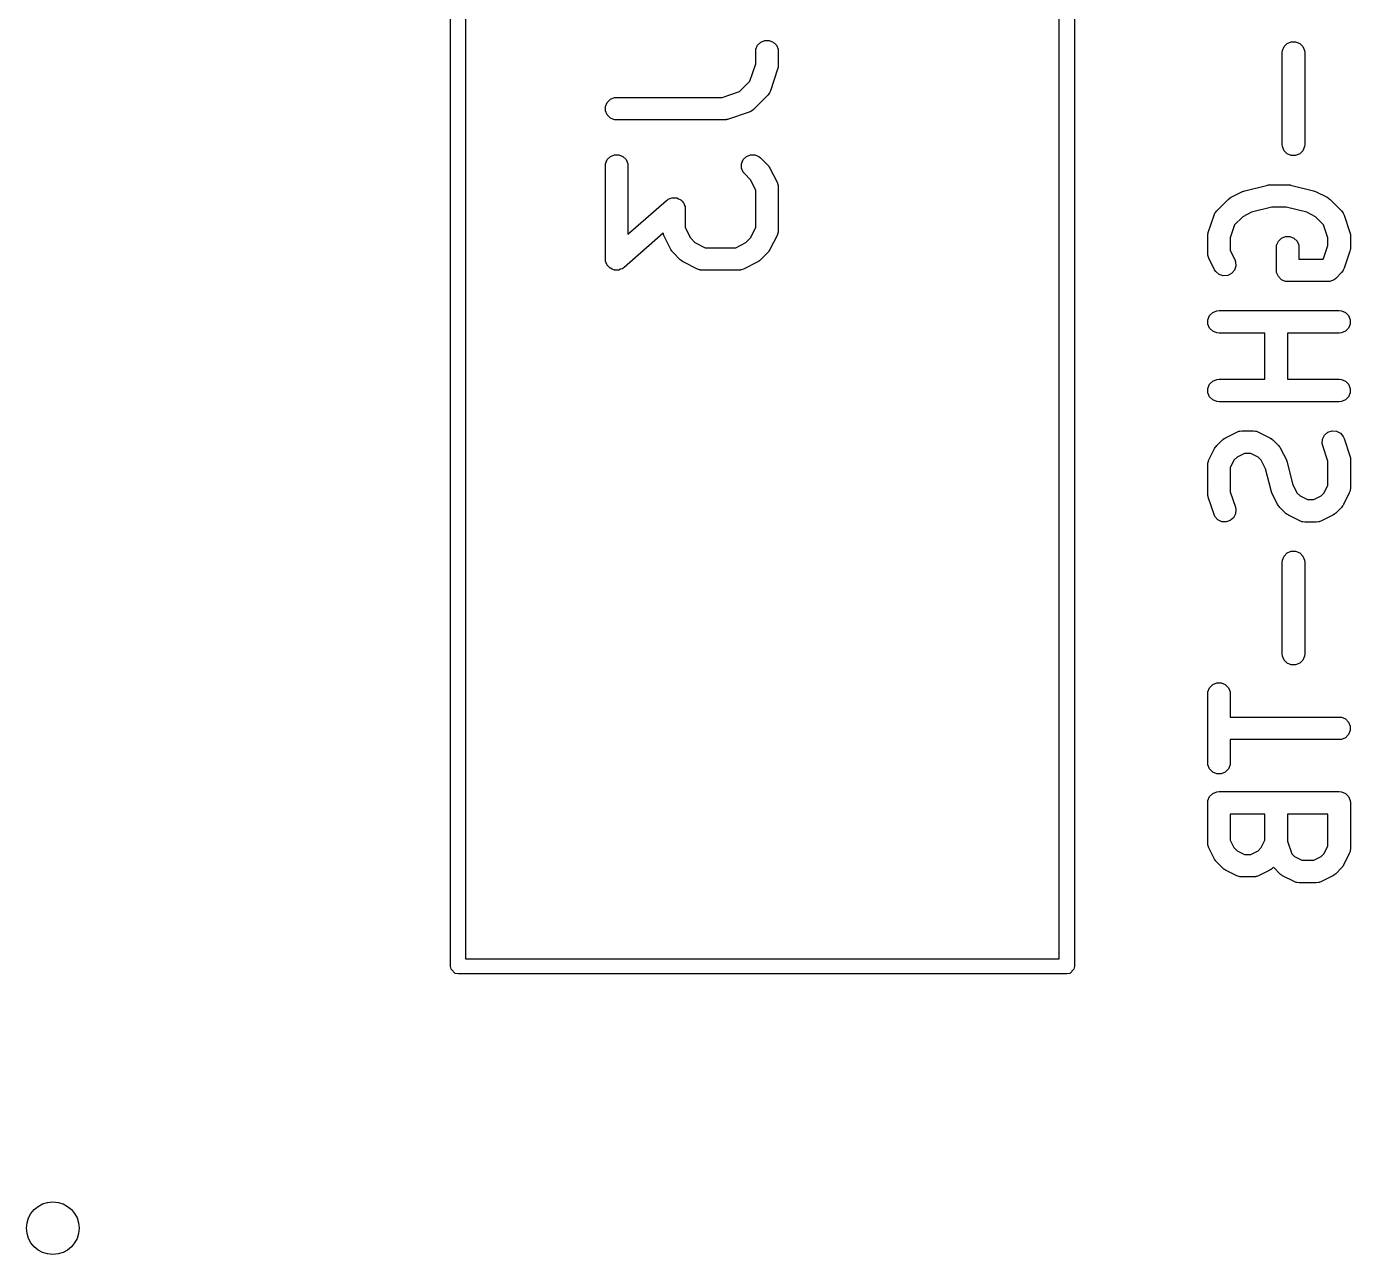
# Model space of a CAD drawing. Extents: x 5.35 to 6.56, y -4.55 to -3.35.
# Drawn here: x 6.2173 to 6.5641, y -4.5469 to -4.2252 of the extents above; entities that cross this region are included whole.
import ezdxf

# ---------------------------------------------------------------- set-up
doc = ezdxf.new("R2010")
doc.units = 0
doc.header["$MEASUREMENT"] = 0
doc.layers.add('BLACK', color=7, linetype='CONTINUOUS')

msp = doc.modelspace()

# ---------------------------------------------------------------- linework, layer by layer
at = {"layer": 'BLACK', "linetype": 'CONTINUOUS'}
for p, q in [((6.32839, -4.47146), (6.32839, -4.04823)), ((6.48783, -4.46949), (6.48783, -4.0502)), ((6.49177, -4.04823), (6.49177, -4.47146)), ((6.33232, -4.15752), (6.33232, -4.46949)), ((6.4083, -4.23172), (6.40836, -4.23114)), ((6.40836, -4.23114), (6.4088, -4.23008)), ((6.4088, -4.23008), (6.40961, -4.22927)), ((6.40961, -4.22927), (6.41068, -4.22882)), ((6.41068, -4.22882), (6.41183, -4.22882)), ((6.41183, -4.22882), (6.41289, -4.22927)), ((6.41289, -4.22927), (6.41371, -4.23008)), ((6.41371, -4.23008), (6.41415, -4.23114)), ((6.41415, -4.23114), (6.41421, -4.23172)), ((6.54626, -4.23152), (6.5467, -4.23046)), ((6.5467, -4.23046), (6.54751, -4.22964)), ((6.54751, -4.22964), (6.54858, -4.2292)), ((6.54858, -4.2292), (6.54973, -4.2292)), ((6.54973, -4.2292), (6.5508, -4.22964)), ((6.5508, -4.22964), (6.55161, -4.23046)), ((6.55161, -4.23046), (6.55205, -4.23152)), ((6.4083, -4.23499), (6.4083, -4.23172)), ((6.41421, -4.23172), (6.41421, -4.23547)), ((6.5462, -4.2321), (6.54626, -4.23152)), ((6.5462, -4.25609), (6.5462, -4.2321)), ((6.55205, -4.23152), (6.55211, -4.2321)), ((6.55211, -4.2321), (6.55211, -4.25609)), ((6.4068, -4.2395), (6.4083, -4.23499)), ((6.41405, -4.2364), (6.41218, -4.24203)), ((6.41412, -4.23612), (6.41405, -4.2364)), ((6.41415, -4.23605), (6.41412, -4.23612)), ((6.41416, -4.23594), (6.41415, -4.23605)), ((6.41418, -4.23584), (6.41416, -4.23594)), ((6.41421, -4.23547), (6.41418, -4.23576)), ((6.41418, -4.23576), (6.41418, -4.23584)), ((6.40403, -4.24226), (6.4068, -4.2395)), ((6.36899, -4.24614), (6.36943, -4.24508)), ((6.36943, -4.24508), (6.37024, -4.24426)), ((6.37024, -4.24426), (6.37131, -4.24382)), ((6.37131, -4.24382), (6.37188, -4.24377)), ((6.37188, -4.24377), (6.39952, -4.24377)), ((6.39952, -4.24377), (6.40403, -4.24226)), ((6.41147, -4.24318), (6.40772, -4.24693)), ((6.41183, -4.24274), (6.41147, -4.24318)), ((6.41187, -4.24264), (6.41183, -4.24274)), ((6.41194, -4.24256), (6.41187, -4.24264)), ((6.41218, -4.24203), (6.41194, -4.24256)), ((6.36899, -4.2473), (6.36899, -4.24614)), ((6.36943, -4.24836), (6.36899, -4.2473)), ((6.37024, -4.24917), (6.36943, -4.24836)), ((6.40656, -4.24765), (6.40094, -4.24952)), ((6.40709, -4.24741), (6.40656, -4.24765)), ((6.40717, -4.24734), (6.40709, -4.24741)), ((6.40727, -4.2473), (6.40717, -4.24734)), ((6.40772, -4.24693), (6.40727, -4.2473)), ((6.37131, -4.24962), (6.37024, -4.24917)), ((6.37188, -4.24967), (6.37131, -4.24962)), ((6.4, -4.24967), (6.37188, -4.24967)), ((6.4003, -4.24964), (6.4, -4.24967)), ((6.40037, -4.24965), (6.4003, -4.24964)), ((6.40048, -4.24963), (6.40037, -4.24965)), ((6.40058, -4.24962), (6.40048, -4.24963)), ((6.40065, -4.24959), (6.40058, -4.24962)), ((6.40094, -4.24952), (6.40065, -4.24959)), ((6.37024, -4.25926), (6.37131, -4.25882)), ((6.37131, -4.25882), (6.37246, -4.25882)), ((6.37246, -4.25882), (6.37352, -4.25926)), ((6.40586, -4.25926), (6.40693, -4.25882)), ((6.40693, -4.25882), (6.40808, -4.25882)), ((6.40808, -4.25882), (6.40914, -4.25926)), ((6.54626, -4.25667), (6.5462, -4.25609)), ((6.5467, -4.25773), (6.54626, -4.25667)), ((6.54751, -4.25855), (6.5467, -4.25773)), ((6.54858, -4.25899), (6.54751, -4.25855)), ((6.5508, -4.25855), (6.54973, -4.25899)), ((6.55161, -4.25773), (6.5508, -4.25855)), ((6.55205, -4.25667), (6.55161, -4.25773)), ((6.55211, -4.25609), (6.55205, -4.25667)), ((6.36893, -4.26172), (6.36899, -4.26114)), ((6.36893, -4.28609), (6.36893, -4.26172)), ((6.36899, -4.26114), (6.36943, -4.26008)), ((6.36943, -4.26008), (6.37024, -4.25926)), ((6.37352, -4.25926), (6.37434, -4.26008)), ((6.37434, -4.26008), (6.37478, -4.26114)), ((6.37478, -4.26114), (6.37484, -4.26172)), ((6.37484, -4.26172), (6.37484, -4.27958)), ((6.40461, -4.26114), (6.40505, -4.26008)), ((6.40461, -4.26229), (6.40461, -4.26114)), ((6.40505, -4.26336), (6.40461, -4.26229)), ((6.40505, -4.26008), (6.40586, -4.25926)), ((6.40914, -4.25926), (6.40959, -4.25963)), ((6.40959, -4.25963), (6.41147, -4.2615)), ((6.41147, -4.2615), (6.41165, -4.26173)), ((6.41165, -4.26173), (6.41171, -4.26178)), ((6.41171, -4.26178), (6.41177, -4.26187)), ((6.41177, -4.26187), (6.41183, -4.26195)), ((6.41183, -4.26195), (6.41186, -4.26202)), ((6.41186, -4.26202), (6.41202, -4.26227)), ((6.41202, -4.26227), (6.41389, -4.26602)), ((6.54973, -4.25899), (6.54858, -4.25899)), ((6.40542, -4.26381), (6.40505, -4.26336)), ((6.40695, -4.26534), (6.40542, -4.26381)), ((6.4083, -4.26804), (6.40695, -4.26534)), ((6.4083, -4.27789), (6.4083, -4.26804)), ((6.41389, -4.26602), (6.4141, -4.26656)), ((6.4141, -4.26656), (6.41411, -4.26667)), ((6.41411, -4.26667), (6.41415, -4.26677)), ((6.41415, -4.26677), (6.41421, -4.26734)), ((6.41421, -4.26734), (6.41421, -4.27859)), ((6.53284, -4.26995), (6.53584, -4.26845)), ((6.53584, -4.26845), (6.53588, -4.26843)), ((6.53588, -4.26843), (6.5359, -4.26842)), ((6.5359, -4.26842), (6.53614, -4.26833)), ((6.53614, -4.26833), (6.53638, -4.26824)), ((6.53638, -4.26824), (6.5364, -4.26824)), ((6.5364, -4.26824), (6.53644, -4.26823)), ((6.53644, -4.26823), (6.54244, -4.26673)), ((6.54244, -4.26673), (6.54254, -4.26671)), ((6.54254, -4.26671), (6.54258, -4.2667)), ((6.54258, -4.2667), (6.5428, -4.26667)), ((6.5428, -4.26667), (6.54301, -4.26664)), ((6.54301, -4.26664), (6.54306, -4.26665)), ((6.54306, -4.26665), (6.54316, -4.26664)), ((6.54316, -4.26664), (6.54766, -4.26664)), ((6.54766, -4.26664), (6.54776, -4.26665)), ((6.54776, -4.26665), (6.5478, -4.26664)), ((6.5478, -4.26664), (6.54801, -4.26667)), ((6.54801, -4.26667), (6.54823, -4.2667)), ((6.54823, -4.2667), (6.54827, -4.26671)), ((6.54827, -4.26671), (6.54837, -4.26673)), ((6.54837, -4.26673), (6.55437, -4.26823)), ((6.55437, -4.26823), (6.55441, -4.26824)), ((6.55441, -4.26824), (6.55443, -4.26824)), ((6.55443, -4.26824), (6.55467, -4.26833)), ((6.55467, -4.26833), (6.55492, -4.26842)), ((6.55492, -4.26842), (6.55493, -4.26843)), ((6.55493, -4.26843), (6.55497, -4.26845)), ((6.55497, -4.26845), (6.55797, -4.26995)), ((6.37484, -4.27958), (6.38494, -4.27074)), ((6.38494, -4.27074), (6.38519, -4.27057)), ((6.38519, -4.27057), (6.38524, -4.27051)), ((6.38524, -4.27051), (6.38529, -4.27049)), ((6.38529, -4.27049), (6.38541, -4.27041)), ((6.38541, -4.27041), (6.38586, -4.27025)), ((6.38586, -4.27025), (6.3863, -4.27007)), ((6.3863, -4.27007), (6.3864, -4.27007)), ((6.3864, -4.27007), (6.3865, -4.27004)), ((6.3865, -4.27004), (6.38698, -4.27007)), ((6.38698, -4.27007), (6.38746, -4.27007)), ((6.38746, -4.27007), (6.38755, -4.27011)), ((6.38755, -4.27011), (6.38765, -4.27011)), ((6.38765, -4.27011), (6.38808, -4.27033)), ((6.38808, -4.27033), (6.38852, -4.27051)), ((6.38852, -4.27051), (6.38859, -4.27058)), ((6.38859, -4.27058), (6.38868, -4.27063)), ((6.38868, -4.27063), (6.389, -4.27099)), ((6.389, -4.27099), (6.38934, -4.27133)), ((6.38934, -4.27133), (6.38937, -4.27142)), ((6.38937, -4.27142), (6.38944, -4.27149)), ((6.38944, -4.27149), (6.38959, -4.27195)), ((6.38959, -4.27195), (6.38978, -4.27239)), ((6.38978, -4.27239), (6.38979, -4.27253)), ((6.38979, -4.27253), (6.38981, -4.27258)), ((6.38981, -4.27258), (6.3898, -4.27266)), ((6.3898, -4.27266), (6.38983, -4.27297)), ((6.52907, -4.2735), (6.53207, -4.2705)), ((6.53207, -4.2705), (6.5323, -4.27032)), ((6.5323, -4.27032), (6.53235, -4.27026)), ((6.53235, -4.27026), (6.53244, -4.2702)), ((6.53244, -4.2702), (6.53252, -4.27014)), ((6.53252, -4.27014), (6.53259, -4.27011)), ((6.53259, -4.27011), (6.53284, -4.26995)), ((6.54352, -4.27254), (6.53819, -4.27388)), ((6.54729, -4.27254), (6.54352, -4.27254)), ((6.55262, -4.27388), (6.54729, -4.27254)), ((6.55797, -4.26995), (6.55822, -4.27011)), ((6.55822, -4.27011), (6.55829, -4.27014)), ((6.55829, -4.27014), (6.55838, -4.2702)), ((6.55838, -4.2702), (6.55846, -4.27026)), ((6.55846, -4.27026), (6.55852, -4.27032)), ((6.55852, -4.27032), (6.55874, -4.2705)), ((6.55874, -4.2705), (6.56174, -4.2735)), ((6.38983, -4.27297), (6.38983, -4.27789)), ((6.52686, -4.27916), (6.52836, -4.27466)), ((6.52836, -4.27466), (6.52859, -4.27413)), ((6.52859, -4.27413), (6.52866, -4.27405)), ((6.52866, -4.27405), (6.5287, -4.27395)), ((6.5287, -4.27395), (6.52907, -4.2735)), ((6.53591, -4.27502), (6.53374, -4.27719)), ((6.53819, -4.27388), (6.53591, -4.27502)), ((6.5549, -4.27502), (6.55262, -4.27388)), ((6.55707, -4.27719), (6.5549, -4.27502)), ((6.56174, -4.2735), (6.56211, -4.27395)), ((6.56211, -4.27395), (6.56215, -4.27405)), ((6.56215, -4.27405), (6.56222, -4.27413)), ((6.56222, -4.27413), (6.56245, -4.27466)), ((6.56245, -4.27466), (6.56395, -4.27916)), ((6.38404, -4.27938), (6.37383, -4.28831)), ((6.38424, -4.27991), (6.38404, -4.27938)), ((6.38983, -4.27789), (6.39118, -4.28059)), ((6.40695, -4.28059), (6.4083, -4.27789)), ((6.4141, -4.27937), (6.41389, -4.27991)), ((6.41411, -4.27926), (6.4141, -4.27937)), ((6.41415, -4.27917), (6.41411, -4.27926)), ((6.41421, -4.27859), (6.41415, -4.27917)), ((6.52673, -4.27972), (6.52675, -4.27962)), ((6.52673, -4.2798), (6.52673, -4.27972)), ((6.52675, -4.27962), (6.52676, -4.27951)), ((6.52676, -4.27951), (6.52679, -4.27944)), ((6.52679, -4.27944), (6.52686, -4.27916)), ((6.53374, -4.27719), (6.53261, -4.28057)), ((6.5582, -4.28057), (6.55707, -4.27719)), ((6.56395, -4.27916), (6.56402, -4.27944)), ((6.56402, -4.27944), (6.56405, -4.27951)), ((6.56405, -4.27951), (6.56406, -4.27962)), ((6.56406, -4.27962), (6.56408, -4.27972)), ((6.56408, -4.27972), (6.56408, -4.2798)), ((6.38611, -4.28366), (6.38424, -4.27991)), ((6.39118, -4.28059), (6.39238, -4.28179)), ((6.39238, -4.28179), (6.39508, -4.28314)), ((6.39508, -4.28314), (6.40306, -4.28314)), ((6.40306, -4.28314), (6.40575, -4.28179)), ((6.40575, -4.28179), (6.40695, -4.28059)), ((6.41389, -4.27991), (6.41202, -4.28366)), ((6.5267, -4.28009), (6.52673, -4.2798)), ((6.5267, -4.28459), (6.5267, -4.28009)), ((6.53261, -4.28057), (6.53261, -4.28389)), ((6.5447, -4.28309), (6.54476, -4.28251)), ((6.5447, -4.28909), (6.5447, -4.28309)), ((6.54476, -4.28251), (6.5452, -4.28145)), ((6.5452, -4.28145), (6.54601, -4.28063)), ((6.54601, -4.28063), (6.54708, -4.28019)), ((6.54708, -4.28019), (6.54823, -4.28019)), ((6.54823, -4.28019), (6.5493, -4.28063)), ((6.5493, -4.28063), (6.55011, -4.28145)), ((6.55011, -4.28145), (6.55055, -4.28251)), ((6.55055, -4.28251), (6.55061, -4.28309)), ((6.55061, -4.28309), (6.55061, -4.28614)), ((6.55707, -4.28599), (6.5582, -4.28261)), ((6.5582, -4.28261), (6.5582, -4.28057)), ((6.56408, -4.2798), (6.56411, -4.28009)), ((6.56411, -4.28309), (6.56408, -4.28338)), ((6.56411, -4.28009), (6.56411, -4.28309)), ((6.36896, -4.28639), (6.36893, -4.28609)), ((6.36895, -4.28647), (6.36896, -4.28639)), ((6.36897, -4.28652), (6.36895, -4.28647)), ((6.36899, -4.28667), (6.36897, -4.28652)), ((6.36917, -4.28711), (6.36899, -4.28667)), ((6.38627, -4.28391), (6.38611, -4.28366)), ((6.3863, -4.28398), (6.38627, -4.28391)), ((6.38637, -4.28406), (6.3863, -4.28398)), ((6.38642, -4.28415), (6.38637, -4.28406)), ((6.38648, -4.2842), (6.38642, -4.28415)), ((6.38667, -4.28443), (6.38648, -4.2842)), ((6.38854, -4.2863), (6.38667, -4.28443)), ((6.38877, -4.28649), (6.38854, -4.2863)), ((6.38882, -4.28655), (6.38877, -4.28649)), ((6.38891, -4.2866), (6.38882, -4.28655)), ((6.38899, -4.28667), (6.38891, -4.2866)), ((6.38906, -4.2867), (6.38899, -4.28667)), ((6.38931, -4.28686), (6.38906, -4.2867)), ((6.40907, -4.2867), (6.40882, -4.28686)), ((6.40914, -4.28667), (6.40907, -4.2867)), ((6.40922, -4.2866), (6.40914, -4.28667)), ((6.40931, -4.28655), (6.40922, -4.2866)), ((6.40936, -4.28649), (6.40931, -4.28655)), ((6.40959, -4.2863), (6.40936, -4.28649)), ((6.41147, -4.28443), (6.40959, -4.2863)), ((6.41165, -4.2842), (6.41147, -4.28443)), ((6.41171, -4.28415), (6.41165, -4.2842)), ((6.41177, -4.28406), (6.41171, -4.28415)), ((6.41183, -4.28398), (6.41177, -4.28406)), ((6.41186, -4.28391), (6.41183, -4.28398)), ((6.41202, -4.28366), (6.41186, -4.28391)), ((6.52676, -4.28517), (6.5267, -4.28459)), ((6.5268, -4.28526), (6.52676, -4.28517)), ((6.52681, -4.28537), (6.5268, -4.28526)), ((6.52702, -4.28591), (6.52681, -4.28537)), ((6.52852, -4.28891), (6.52702, -4.28591)), ((6.53261, -4.28389), (6.5338, -4.28627)), ((6.5338, -4.28627), (6.534, -4.28681)), ((6.55061, -4.28614), (6.55693, -4.28614)), ((6.55693, -4.28614), (6.55707, -4.28599)), ((6.56395, -4.28402), (6.56245, -4.28852)), ((6.56402, -4.28374), (6.56395, -4.28402)), ((6.56405, -4.28367), (6.56402, -4.28374)), ((6.56406, -4.28356), (6.56405, -4.28367)), ((6.56408, -4.28346), (6.56406, -4.28356)), ((6.56408, -4.28338), (6.56408, -4.28346)), ((6.36932, -4.28756), (6.36917, -4.28711)), ((6.36939, -4.28764), (6.36932, -4.28756)), ((6.36943, -4.28773), (6.36939, -4.28764)), ((6.36977, -4.28807), (6.36943, -4.28773)), ((6.37008, -4.28843), (6.36977, -4.28807)), ((6.37017, -4.28847), (6.37008, -4.28843)), ((6.37024, -4.28854), (6.37017, -4.28847)), ((6.37069, -4.28873), (6.37024, -4.28854)), ((6.37112, -4.28894), (6.37069, -4.28873)), ((6.37121, -4.28895), (6.37112, -4.28894)), ((6.37131, -4.28899), (6.37121, -4.28895)), ((6.37179, -4.28899), (6.37131, -4.28899)), ((6.37226, -4.28902), (6.37179, -4.28899)), ((6.37236, -4.28899), (6.37226, -4.28902)), ((6.37246, -4.28899), (6.37236, -4.28899)), ((6.3729, -4.2888), (6.37246, -4.28899)), ((6.37336, -4.28865), (6.3729, -4.2888)), ((6.37347, -4.28857), (6.37336, -4.28865)), ((6.37352, -4.28854), (6.37347, -4.28857)), ((6.37358, -4.28849), (6.37352, -4.28854)), ((6.37383, -4.28831), (6.37358, -4.28849)), ((6.39306, -4.28873), (6.38931, -4.28686)), ((6.3936, -4.28894), (6.39306, -4.28873)), ((6.39371, -4.28894), (6.3936, -4.28894)), ((6.3938, -4.28899), (6.39371, -4.28894)), ((6.39438, -4.28904), (6.3938, -4.28899)), ((6.40375, -4.28904), (6.39438, -4.28904)), ((6.40433, -4.28899), (6.40375, -4.28904)), ((6.40443, -4.28894), (6.40433, -4.28899)), ((6.40453, -4.28894), (6.40443, -4.28894)), ((6.40507, -4.28873), (6.40453, -4.28894)), ((6.40882, -4.28686), (6.40507, -4.28873)), ((6.52882, -4.2894), (6.52852, -4.28891)), ((6.52969, -4.29015), (6.52882, -4.2894)), ((6.53079, -4.29052), (6.52969, -4.29015)), ((6.53297, -4.28992), (6.53194, -4.29044)), ((6.53372, -4.28905), (6.53297, -4.28992)), ((6.53409, -4.28796), (6.53372, -4.28905)), ((6.534, -4.28681), (6.53409, -4.28796)), ((6.54476, -4.28966), (6.5447, -4.28909)), ((6.5452, -4.29073), (6.54476, -4.28966)), ((6.54476, -4.28966), (6.54476, -4.28966)), ((6.56174, -4.28968), (6.56024, -4.29118)), ((6.56211, -4.28923), (6.56174, -4.28968)), ((6.56215, -4.28913), (6.56211, -4.28923)), ((6.56222, -4.28905), (6.56215, -4.28913)), ((6.56245, -4.28852), (6.56222, -4.28905)), ((6.53194, -4.29044), (6.53079, -4.29052)), ((6.54601, -4.29154), (6.5452, -4.29073)), ((6.54708, -4.29198), (6.54601, -4.29154)), ((6.54766, -4.29204), (6.54708, -4.29198)), ((6.55815, -4.29204), (6.54766, -4.29204)), ((6.55873, -4.29198), (6.55815, -4.29204)), ((6.55979, -4.29154), (6.55873, -4.29198)), ((6.56024, -4.29118), (6.55979, -4.29154)), ((6.5272, -4.30095), (6.52802, -4.30013)), ((6.52802, -4.30013), (6.52908, -4.29969)), ((6.52908, -4.29969), (6.52966, -4.29963)), ((6.52966, -4.29963), (6.56115, -4.29963)), ((6.56115, -4.29963), (6.56173, -4.29969)), ((6.56173, -4.29969), (6.56279, -4.30013)), ((6.56279, -4.30013), (6.56361, -4.30095)), ((6.52676, -4.30201), (6.5272, -4.30095)), ((6.52676, -4.30316), (6.52676, -4.30201)), ((6.5272, -4.30423), (6.52676, -4.30316)), ((6.56361, -4.30095), (6.56405, -4.30201)), ((6.56405, -4.30316), (6.56361, -4.30423)), ((6.56405, -4.30201), (6.56405, -4.30316)), ((6.52802, -4.30504), (6.5272, -4.30423)), ((6.52908, -4.30548), (6.52802, -4.30504)), ((6.52966, -4.30554), (6.52908, -4.30548)), ((6.5417, -4.30554), (6.52966, -4.30554)), ((6.5417, -4.31763), (6.5417, -4.30554)), ((6.56115, -4.30554), (6.54761, -4.30554)), ((6.54761, -4.30554), (6.54761, -4.31763)), ((6.56173, -4.30548), (6.56115, -4.30554)), ((6.56279, -4.30504), (6.56173, -4.30548)), ((6.56361, -4.30423), (6.56279, -4.30504)), ((6.52802, -4.31813), (6.52908, -4.31769)), ((6.52908, -4.31769), (6.52966, -4.31763)), ((6.52966, -4.31763), (6.5417, -4.31763)), ((6.54761, -4.31763), (6.56115, -4.31763)), ((6.56115, -4.31763), (6.56173, -4.31769)), ((6.56173, -4.31769), (6.56279, -4.31813)), ((6.52676, -4.32001), (6.5272, -4.31894)), ((6.52676, -4.32116), (6.52676, -4.32001)), ((6.5272, -4.32223), (6.52676, -4.32116)), ((6.5272, -4.31894), (6.52802, -4.31813)), ((6.56279, -4.31813), (6.56361, -4.31894)), ((6.56361, -4.31894), (6.56405, -4.32001)), ((6.56405, -4.32116), (6.56361, -4.32223)), ((6.56405, -4.32001), (6.56405, -4.32116)), ((6.52802, -4.32304), (6.5272, -4.32223)), ((6.52908, -4.32348), (6.52802, -4.32304)), ((6.52966, -4.32354), (6.52908, -4.32348)), ((6.56115, -4.32354), (6.52966, -4.32354)), ((6.56173, -4.32348), (6.56115, -4.32354)), ((6.56279, -4.32304), (6.56173, -4.32348)), ((6.56361, -4.32223), (6.56279, -4.32304)), ((6.53134, -4.33294), (6.53434, -4.33144)), ((6.53434, -4.33144), (6.53488, -4.33124)), ((6.53488, -4.33124), (6.53498, -4.33123)), ((6.53498, -4.33123), (6.53508, -4.33119)), ((6.53508, -4.33119), (6.53566, -4.33113)), ((6.53566, -4.33113), (6.53866, -4.33113)), ((6.53866, -4.33113), (6.53923, -4.33119)), ((6.53923, -4.33119), (6.53933, -4.33123)), ((6.53933, -4.33123), (6.53944, -4.33124)), ((6.53944, -4.33124), (6.53998, -4.33144)), ((6.53998, -4.33144), (6.54298, -4.33294)), ((6.55732, -4.33227), (6.55819, -4.33152)), ((6.55819, -4.33152), (6.55928, -4.33115)), ((6.55928, -4.33115), (6.56043, -4.33124)), ((6.56043, -4.33124), (6.56146, -4.33175)), ((6.56146, -4.33175), (6.56222, -4.33262)), ((6.52877, -4.33536), (6.52882, -4.33527)), ((6.52882, -4.33527), (6.52888, -4.33522)), ((6.52888, -4.33522), (6.52907, -4.33499)), ((6.52907, -4.33499), (6.53057, -4.3335)), ((6.53057, -4.3335), (6.5308, -4.33331)), ((6.5308, -4.33331), (6.53085, -4.33325)), ((6.53085, -4.33325), (6.53094, -4.33319)), ((6.53094, -4.33319), (6.53102, -4.33313)), ((6.53102, -4.33313), (6.53109, -4.3331)), ((6.53109, -4.3331), (6.53134, -4.33294)), ((6.54298, -4.33294), (6.54322, -4.3331)), ((6.54322, -4.3331), (6.5433, -4.33313)), ((6.5433, -4.33313), (6.54338, -4.33319)), ((6.54338, -4.33319), (6.54347, -4.33325)), ((6.54347, -4.33325), (6.54352, -4.33331)), ((6.54352, -4.33331), (6.54374, -4.3335)), ((6.54374, -4.3335), (6.54524, -4.33499)), ((6.54524, -4.33499), (6.54543, -4.33522)), ((6.54543, -4.33522), (6.54549, -4.33527)), ((6.54549, -4.33527), (6.54554, -4.33536)), ((6.55672, -4.33445), (6.55681, -4.3333)), ((6.55685, -4.33502), (6.55672, -4.33445)), ((6.55681, -4.3333), (6.55732, -4.33227)), ((6.5582, -4.33906), (6.55685, -4.33502)), ((6.56222, -4.33262), (6.56245, -4.33315)), ((6.56245, -4.33315), (6.56395, -4.33765)), ((6.52702, -4.33876), (6.52852, -4.33576)), ((6.52852, -4.33576), (6.52867, -4.33551)), ((6.52867, -4.33551), (6.5287, -4.33544)), ((6.5287, -4.33544), (6.52877, -4.33536)), ((6.53441, -4.33801), (6.53358, -4.33883)), ((6.53635, -4.33704), (6.53441, -4.33801)), ((6.53796, -4.33704), (6.53635, -4.33704)), ((6.53991, -4.33801), (6.53796, -4.33704)), ((6.54073, -4.33883), (6.53991, -4.33801)), ((6.54554, -4.33536), (6.54561, -4.33544)), ((6.54561, -4.33544), (6.54564, -4.33551)), ((6.54564, -4.33551), (6.5458, -4.33576)), ((6.5458, -4.33576), (6.5473, -4.33876)), ((6.56395, -4.33765), (6.56402, -4.33793)), ((6.56402, -4.33793), (6.56405, -4.33801)), ((6.56405, -4.33801), (6.56406, -4.33811)), ((6.56406, -4.33811), (6.56408, -4.33821)), ((6.56408, -4.33821), (6.56408, -4.33829)), ((6.56408, -4.33829), (6.56411, -4.33858)), ((6.56411, -4.33858), (6.56411, -4.34608)), ((6.5267, -4.34008), (6.52676, -4.33951)), ((6.5267, -4.34758), (6.5267, -4.34008)), ((6.52676, -4.33951), (6.5268, -4.33941)), ((6.5268, -4.33941), (6.52681, -4.3393)), ((6.52681, -4.3393), (6.52702, -4.33876)), ((6.53358, -4.33883), (6.53261, -4.34078)), ((6.53261, -4.34078), (6.53261, -4.3471)), ((6.54187, -4.34111), (6.54073, -4.33883)), ((6.54329, -4.3468), (6.54187, -4.34111)), ((6.5473, -4.33876), (6.54731, -4.3388)), ((6.54731, -4.3388), (6.54733, -4.33882)), ((6.54733, -4.33882), (6.54741, -4.33906)), ((6.54741, -4.33906), (6.5475, -4.3393)), ((6.5475, -4.3393), (6.5475, -4.33932)), ((6.5475, -4.33932), (6.54752, -4.33937)), ((6.54752, -4.33937), (6.54894, -4.34505)), ((6.5582, -4.34538), (6.5582, -4.33906)), ((6.54894, -4.34505), (6.55008, -4.34733)), ((6.55723, -4.34733), (6.5582, -4.34538)), ((6.52673, -4.34787), (6.5267, -4.34758)), ((6.52673, -4.34795), (6.52673, -4.34787)), ((6.52675, -4.34805), (6.52673, -4.34795)), ((6.52676, -4.34816), (6.52675, -4.34805)), ((6.52679, -4.34823), (6.52676, -4.34816)), ((6.52686, -4.34852), (6.52679, -4.34823)), ((6.52836, -4.35301), (6.52686, -4.34852)), ((6.53261, -4.3471), (6.53396, -4.35115)), ((6.54331, -4.34684), (6.54329, -4.3468)), ((6.54331, -4.34686), (6.54331, -4.34684)), ((6.5434, -4.3471), (6.54331, -4.34686)), ((6.54349, -4.34734), (6.5434, -4.3471)), ((6.5435, -4.34736), (6.54349, -4.34734)), ((6.54351, -4.3474), (6.5435, -4.34736)), ((6.54501, -4.3504), (6.54351, -4.3474)), ((6.55008, -4.34733), (6.5509, -4.34815)), ((6.5509, -4.34815), (6.55285, -4.34913)), ((6.55285, -4.34913), (6.55446, -4.34913)), ((6.55446, -4.34913), (6.5564, -4.34815)), ((6.5564, -4.34815), (6.55723, -4.34733)), ((6.56379, -4.3474), (6.56229, -4.3504)), ((6.564, -4.34686), (6.56379, -4.3474)), ((6.56401, -4.34676), (6.564, -4.34686)), ((6.56405, -4.34666), (6.56401, -4.34676)), ((6.56411, -4.34608), (6.56405, -4.34666)), ((6.53396, -4.35115), (6.53409, -4.35171)), ((6.53409, -4.35171), (6.534, -4.35286)), ((6.54517, -4.35065), (6.54501, -4.3504)), ((6.5452, -4.35072), (6.54517, -4.35065)), ((6.54527, -4.3508), (6.5452, -4.35072)), ((6.54532, -4.35089), (6.54527, -4.3508)), ((6.54538, -4.35094), (6.54532, -4.35089)), ((6.54557, -4.35117), (6.54538, -4.35094)), ((6.54707, -4.35267), (6.54557, -4.35117)), ((6.56174, -4.35117), (6.56024, -4.35267)), ((6.56193, -4.35094), (6.56174, -4.35117)), ((6.56199, -4.35089), (6.56193, -4.35094)), ((6.56204, -4.3508), (6.56199, -4.35089)), ((6.56211, -4.35072), (6.56204, -4.3508)), ((6.56214, -4.35065), (6.56211, -4.35072)), ((6.56229, -4.3504), (6.56214, -4.35065)), ((6.52859, -4.35354), (6.52836, -4.35301)), ((6.52935, -4.35441), (6.52859, -4.35354)), ((6.53038, -4.35493), (6.52935, -4.35441)), ((6.53153, -4.35501), (6.53038, -4.35493)), ((6.53262, -4.35465), (6.53153, -4.35501)), ((6.53349, -4.35389), (6.53262, -4.35465)), ((6.534, -4.35286), (6.53349, -4.35389)), ((6.54729, -4.35285), (6.54707, -4.35267)), ((6.54734, -4.35291), (6.54729, -4.35285)), ((6.54743, -4.35297), (6.54734, -4.35291)), ((6.54751, -4.35304), (6.54743, -4.35297)), ((6.54759, -4.35307), (6.54751, -4.35304)), ((6.54783, -4.35322), (6.54759, -4.35307)), ((6.55083, -4.35472), (6.54783, -4.35322)), ((6.55137, -4.35493), (6.55083, -4.35472)), ((6.55148, -4.35494), (6.55137, -4.35493)), ((6.55158, -4.35498), (6.55148, -4.35494)), ((6.55215, -4.35503), (6.55158, -4.35498)), ((6.55515, -4.35503), (6.55215, -4.35503)), ((6.55573, -4.35498), (6.55515, -4.35503)), ((6.55583, -4.35494), (6.55573, -4.35498)), ((6.55593, -4.35493), (6.55583, -4.35494)), ((6.55647, -4.35472), (6.55593, -4.35493)), ((6.55947, -4.35322), (6.55647, -4.35472)), ((6.55972, -4.35307), (6.55947, -4.35322)), ((6.55979, -4.35304), (6.55972, -4.35307)), ((6.55988, -4.35297), (6.55979, -4.35304)), ((6.55996, -4.35291), (6.55988, -4.35297)), ((6.56002, -4.35285), (6.55996, -4.35291)), ((6.56024, -4.35267), (6.56002, -4.35285)), ((6.54751, -4.36312), (6.54858, -4.36268)), ((6.54858, -4.36268), (6.54973, -4.36268)), ((6.54973, -4.36268), (6.5508, -4.36312)), ((6.5462, -4.36558), (6.54626, -4.365)), ((6.5462, -4.38958), (6.5462, -4.36558)), ((6.54626, -4.365), (6.5467, -4.36394)), ((6.5467, -4.36394), (6.54751, -4.36312)), ((6.5508, -4.36312), (6.55161, -4.36394)), ((6.55161, -4.36394), (6.55205, -4.365)), ((6.55205, -4.365), (6.55211, -4.36558)), ((6.55211, -4.36558), (6.55211, -4.38958)), ((6.54626, -4.39015), (6.5462, -4.38958)), ((6.5467, -4.39122), (6.54626, -4.39015)), ((6.55205, -4.39015), (6.55161, -4.39122)), ((6.55211, -4.38958), (6.55205, -4.39015)), ((6.54751, -4.39203), (6.5467, -4.39122)), ((6.54858, -4.39247), (6.54751, -4.39203)), ((6.54973, -4.39247), (6.54858, -4.39247)), ((6.5508, -4.39203), (6.54973, -4.39247)), ((6.55161, -4.39122), (6.5508, -4.39203)), ((6.5272, -4.39843), (6.52802, -4.39762)), ((6.52802, -4.39762), (6.52908, -4.39718)), ((6.52908, -4.39718), (6.53023, -4.39718)), ((6.53023, -4.39718), (6.5313, -4.39762)), ((6.5313, -4.39762), (6.53211, -4.39843)), ((6.5267, -4.40008), (6.52676, -4.3995)), ((6.5267, -4.41807), (6.5267, -4.40008)), ((6.52676, -4.3995), (6.5272, -4.39843)), ((6.53211, -4.39843), (6.53255, -4.3995)), ((6.53255, -4.3995), (6.53261, -4.40008)), ((6.53261, -4.40008), (6.53261, -4.40612)), ((6.53261, -4.40612), (6.56115, -4.40612)), ((6.56115, -4.40612), (6.56173, -4.40618)), ((6.56173, -4.40618), (6.56279, -4.40662)), ((6.56279, -4.40662), (6.56361, -4.40743)), ((6.56361, -4.40743), (6.56405, -4.4085)), ((6.56279, -4.41153), (6.56173, -4.41197)), ((6.56361, -4.41071), (6.56279, -4.41153)), ((6.56405, -4.40965), (6.56361, -4.41071)), ((6.56405, -4.4085), (6.56405, -4.40965)), ((6.56115, -4.41203), (6.53261, -4.41203)), ((6.53261, -4.41203), (6.53261, -4.41807)), ((6.56173, -4.41197), (6.56115, -4.41203)), ((6.52676, -4.41865), (6.5267, -4.41807)), ((6.53261, -4.41807), (6.53255, -4.41865)), ((6.5272, -4.41971), (6.52676, -4.41865)), ((6.52802, -4.42053), (6.5272, -4.41971)), ((6.52908, -4.42097), (6.52802, -4.42053)), ((6.53023, -4.42097), (6.52908, -4.42097)), ((6.5313, -4.42053), (6.53023, -4.42097)), ((6.53211, -4.41971), (6.5313, -4.42053)), ((6.53255, -4.41865), (6.53211, -4.41971)), ((6.5267, -4.42857), (6.52676, -4.428)), ((6.5267, -4.43907), (6.5267, -4.42857)), ((6.52676, -4.428), (6.5272, -4.42693)), ((6.5272, -4.42693), (6.52802, -4.42612)), ((6.52802, -4.42612), (6.52908, -4.42568)), ((6.52908, -4.42568), (6.52966, -4.42562)), ((6.52966, -4.42562), (6.56115, -4.42562)), ((6.56115, -4.42562), (6.56173, -4.42568)), ((6.56173, -4.42568), (6.56279, -4.42612)), ((6.56279, -4.42612), (6.56361, -4.42693)), ((6.56361, -4.42693), (6.56405, -4.428)), ((6.56405, -4.428), (6.56411, -4.42857)), ((6.56411, -4.42857), (6.56411, -4.44057)), ((6.5417, -4.43152), (6.53261, -4.43152)), ((6.53261, -4.43152), (6.53261, -4.43837)), ((6.5417, -4.43837), (6.5417, -4.43152)), ((6.5582, -4.43152), (6.54761, -4.43152)), ((6.54761, -4.43152), (6.54761, -4.43859)), ((6.5582, -4.43987), (6.5582, -4.43152)), ((6.52676, -4.43965), (6.5267, -4.43907)), ((6.53261, -4.43837), (6.53358, -4.44032)), ((6.54073, -4.44032), (6.5417, -4.43837)), ((6.54761, -4.43859), (6.54874, -4.44197)), ((6.5268, -4.43974), (6.52676, -4.43965)), ((6.52681, -4.43985), (6.5268, -4.43974)), ((6.52702, -4.44039), (6.52681, -4.43985)), ((6.52852, -4.44339), (6.52702, -4.44039)), ((6.53358, -4.44032), (6.53441, -4.44114)), ((6.53441, -4.44114), (6.53635, -4.44212)), ((6.53635, -4.44212), (6.53796, -4.44212)), ((6.53796, -4.44212), (6.53991, -4.44114)), ((6.53991, -4.44114), (6.54073, -4.44032)), ((6.54874, -4.44197), (6.5494, -4.44264)), ((6.5494, -4.44264), (6.55135, -4.44362)), ((6.55446, -4.44362), (6.5564, -4.44264)), ((6.5564, -4.44264), (6.55723, -4.44182)), ((6.55723, -4.44182), (6.5582, -4.43987)), ((6.56379, -4.44189), (6.56229, -4.44489)), ((6.564, -4.44135), (6.56379, -4.44189)), ((6.56401, -4.44124), (6.564, -4.44135)), ((6.56405, -4.44115), (6.56401, -4.44124)), ((6.56411, -4.44057), (6.56405, -4.44115)), ((6.52867, -4.44364), (6.52852, -4.44339)), ((6.5287, -4.44371), (6.52867, -4.44364)), ((6.52877, -4.44379), (6.5287, -4.44371)), ((6.52882, -4.44388), (6.52877, -4.44379)), ((6.52888, -4.44393), (6.52882, -4.44388)), ((6.52907, -4.44416), (6.52888, -4.44393)), ((6.53057, -4.44566), (6.52907, -4.44416)), ((6.5308, -4.44584), (6.53057, -4.44566)), ((6.53085, -4.4459), (6.5308, -4.44584)), ((6.53094, -4.44596), (6.53085, -4.4459)), ((6.53102, -4.44602), (6.53094, -4.44596)), ((6.53109, -4.44605), (6.53102, -4.44602)), ((6.53134, -4.44621), (6.53109, -4.44605)), ((6.53434, -4.44771), (6.53134, -4.44621)), ((6.54298, -4.44621), (6.53998, -4.44771)), ((6.54322, -4.44605), (6.54298, -4.44621)), ((6.5433, -4.44602), (6.54322, -4.44605)), ((6.54338, -4.44596), (6.5433, -4.44602)), ((6.54347, -4.4459), (6.54338, -4.44596)), ((6.54352, -4.44584), (6.54347, -4.4459)), ((6.54374, -4.44566), (6.54352, -4.44584)), ((6.54392, -4.44548), (6.54374, -4.44566)), ((6.54407, -4.44566), (6.54392, -4.44548)), ((6.54557, -4.44716), (6.54407, -4.44566)), ((6.55135, -4.44362), (6.55446, -4.44362)), ((6.56174, -4.44566), (6.56024, -4.44716)), ((6.56193, -4.44543), (6.56174, -4.44566)), ((6.56199, -4.44538), (6.56193, -4.44543)), ((6.56204, -4.44529), (6.56199, -4.44538)), ((6.56211, -4.44521), (6.56204, -4.44529)), ((6.56214, -4.44514), (6.56211, -4.44521)), ((6.56229, -4.44489), (6.56214, -4.44514)), ((6.53488, -4.44792), (6.53434, -4.44771)), ((6.53498, -4.44792), (6.53488, -4.44792)), ((6.53508, -4.44797), (6.53498, -4.44792)), ((6.53566, -4.44802), (6.53508, -4.44797)), ((6.53866, -4.44802), (6.53566, -4.44802)), ((6.53923, -4.44797), (6.53866, -4.44802)), ((6.53933, -4.44792), (6.53923, -4.44797)), ((6.53944, -4.44792), (6.53933, -4.44792)), ((6.53998, -4.44771), (6.53944, -4.44792)), ((6.54579, -4.44734), (6.54557, -4.44716)), ((6.54584, -4.4474), (6.54579, -4.44734)), ((6.54593, -4.44746), (6.54584, -4.4474)), ((6.54601, -4.44752), (6.54593, -4.44746)), ((6.54609, -4.44755), (6.54601, -4.44752)), ((6.54633, -4.44771), (6.54609, -4.44755)), ((6.54933, -4.44921), (6.54633, -4.44771)), ((6.54987, -4.44942), (6.54933, -4.44921)), ((6.54998, -4.44942), (6.54987, -4.44942)), ((6.55008, -4.44947), (6.54998, -4.44942)), ((6.55065, -4.44952), (6.55008, -4.44947)), ((6.55515, -4.44952), (6.55065, -4.44952)), ((6.55573, -4.44947), (6.55515, -4.44952)), ((6.55583, -4.44942), (6.55573, -4.44947)), ((6.55593, -4.44942), (6.55583, -4.44942)), ((6.55647, -4.44921), (6.55593, -4.44942)), ((6.55947, -4.44771), (6.55647, -4.44921)), ((6.55972, -4.44755), (6.55947, -4.44771)), ((6.55979, -4.44752), (6.55972, -4.44755)), ((6.55988, -4.44746), (6.55979, -4.44752)), ((6.55996, -4.4474), (6.55988, -4.44746)), ((6.56002, -4.44734), (6.55996, -4.4474)), ((6.56024, -4.44716), (6.56002, -4.44734)), ((6.33232, -4.46949), (6.48783, -4.46949)), ((6.32854, -4.47221), (6.32839, -4.47146)), ((6.3296, -4.47328), (6.32854, -4.47221)), ((6.33035, -4.47343), (6.3296, -4.47328)), ((6.4898, -4.47343), (6.33035, -4.47343)), ((6.49056, -4.47328), (6.4898, -4.47343)), ((6.49162, -4.47221), (6.49056, -4.47328)), ((6.49177, -4.47146), (6.49162, -4.47221))]:
    msp.add_line(p, q, dxfattribs=at)
at = {"layer": 'BLACK'}
msp.add_circle((6.22417, -4.54004), 0.00689, dxfattribs=at)
msp.add_circle((6.22417, -4.54004), 0.00689, dxfattribs=at)

doc.saveas('drawing.dxf')
